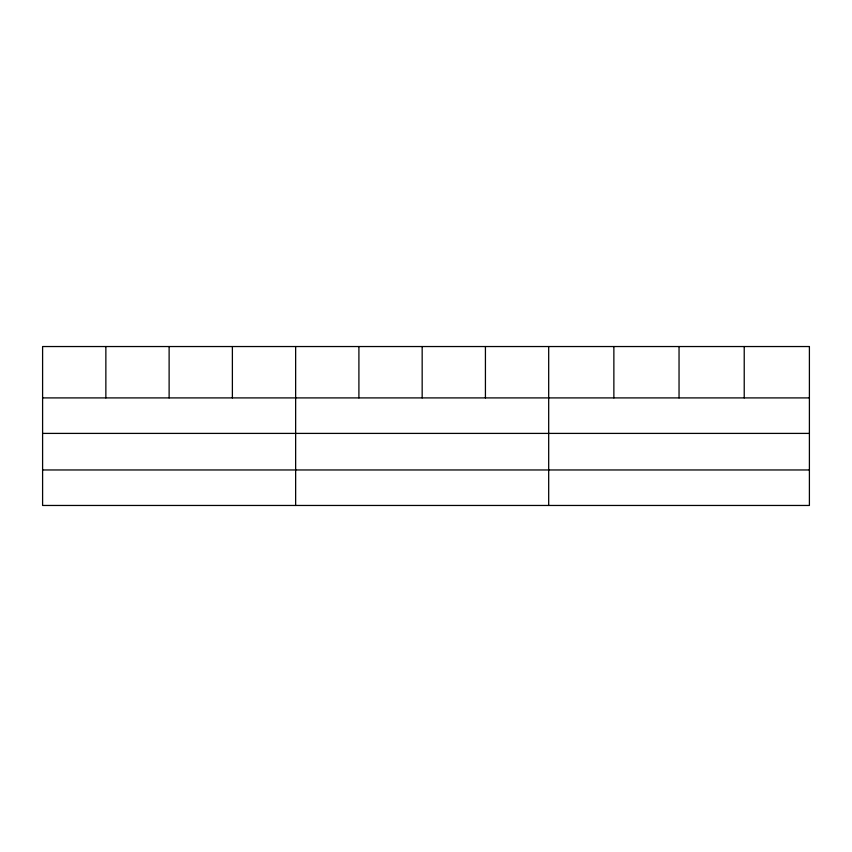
<?xml version="1.0" encoding="UTF-8"?>
<svg xmlns="http://www.w3.org/2000/svg" width="852" height="852" viewBox="0 0 852 852"><rect width="100%" height="100%" fill="white"/><g stroke="black" fill="none" stroke-linecap="round" stroke-linejoin="round"><path stroke-width="1.28" d="M42.6 397.905L809.4 397.905M42.6 433.402L809.4 433.402M42.6 469.963L809.4 469.963M744.222 346.54L744.222 397.905M679.044 346.54L679.044 397.905M613.866 346.54L613.866 397.905M548.688 346.54L548.688 505.46M485.427 346.54L485.427 397.905M422.166 346.54L422.166 397.905M358.905 346.54L358.905 397.905M295.644 346.54L295.644 505.46M232.383 346.54L232.383 397.905M169.122 346.54L169.122 397.905M105.861 346.54L105.861 397.905M809.4 346.54L42.6 346.54L42.6 505.46L809.4 505.46L809.4 346.54"/></g></svg>
